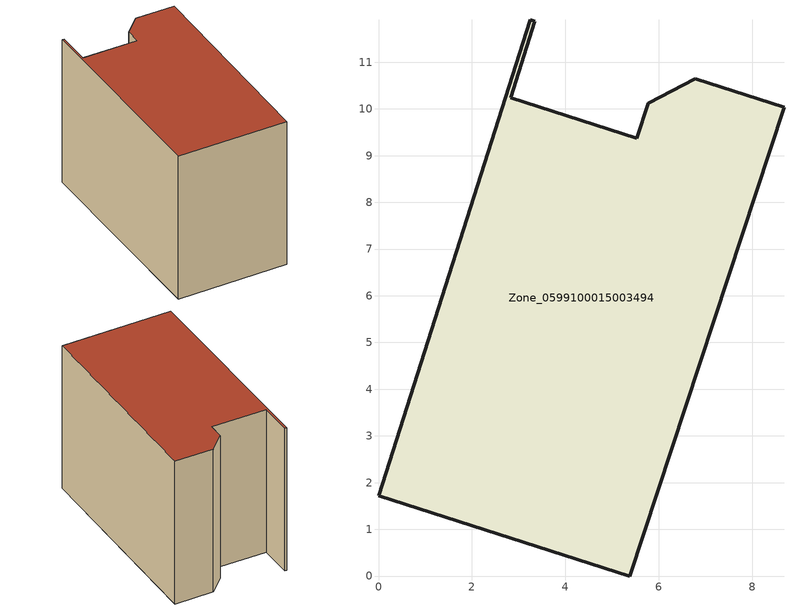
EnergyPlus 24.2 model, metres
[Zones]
Zone_0599100015003494
 floor ground (C_G): 5.53,9.38 5.77,10.13 6.78,10.64 8.68,10.03 5.38,0 0,1.72 3.24,11.9 3.35,11.87 2.83,10.24 z0.87
 wall outside (C_F): 5.38,0 8.68,10.03 6.78,10.64 5.77,10.13 5.53,9.38 2.83,10.24 3.35,11.87 3.24,11.9 0,1.72 5.38,0 z0.87:8.71
 roof outside (C_R): 3.24,11.9 0,1.72 5.38,0 8.68,10.03 6.78,10.64 5.77,10.13 5.53,9.38 2.83,10.24 3.35,11.87 z8.71
[BUILDING]
Pand.0599100015003494: North Axis=0; Terrain=City; Loads Convergence Tolerance Value=0.04; Temperature Convergence Tolerance Value=0.4; Solar Distribution=FullExterior; Maximum Number of Warmup Days=25; Minimum Number of Warmup Days=1
[Site:Location]
Rotterdam.The.Hague.AP_ZH_NLD Design_Conditions: Latitude=51.96; Longitude=4.45; Time Zone=1; Elevation=-4.5
[SITE:GROUNDTEMPERATURE:BUILDINGSURFACE]
18, 18, 18, 18, 18, 18, 18, 18, 18, 18, 18, 18
[MATERIAL] Thermal Absorptance=0.9; Solar Absorptance=0.7; Visible Absorptance=0.7
Name | Roughness | Thickness | Conductivity | Density | Specific Heat
G.TI.1965-1974 | MediumSmooth | 0.15 | 0.882353 | 540 | 1210
F.TI.1965-1974 | Rough | 0.3 | 0.697674 | 1920 | 840
R.TI.1965-1974 | MediumRough | 0.2 | 0.232558 | 1500 | 1000
[CONSTRUCTION]
C_G: G.TI.1965-1974
C_F: F.TI.1965-1974
C_R: R.TI.1965-1974
[ZONE]
Zone_0599100015003494: Type=1; Multiplier=1; Ceiling Height=Autocalculate; Volume=Autocalculate; Floor Area=autocalculate; Part of Total Floor Area=Yes
[ZONEINFILTRATION:DESIGNFLOWRATE]
Infil_Zone_0599100015003494: Zone or ZoneList or Space or SpaceList=Zone_0599100015003494; Schedule=AlwaysOn; Design Flow Rate Calculation Method=Flow/Area; Flow Rate per Floor Area=0.003; Constant Term Coefficient=1; Temperature Term Coefficient=0; Velocity Term Coefficient=0; Velocity Squared Term Coefficient=0
[HVACTEMPLATE:ZONE:IDEALLOADSAIRSYSTEM]
Zone_0599100015003494: Maximum Heating Supply Air Temperature=50; Minimum Cooling Supply Air Temperature=13; Maximum Heating Supply Air Humidity Ratio=0.0156; Minimum Cooling Supply Air Humidity Ratio=0.0077; Heating Limit=NoLimit; Cooling Limit=NoLimit; Dehumidification Control Type=ConstantSensibleHeatRatio; Cooling Sensible Heat Ratio=0.7; Dehumidification Setpoint=60; Humidification Control Type=None; Humidification Setpoint=30; Outdoor Air Method=None; Outdoor Air Flow Rate per Person=0.00944; Outdoor Air Flow Rate per Zone Floor Area=0; Outdoor Air Flow Rate per Zone=0; Demand Controlled Ventilation Type=None; Outdoor Air Economizer Type=NoEconomizer; Heat Recovery Type=None; Sensible Heat Recovery Effectiveness=0.7; Latent Heat Recovery Effectiveness=0.65
[ZONECONTROL:THERMOSTAT]
ThermostatControl_Zone_0599100015003494: Zone or ZoneList=Zone_0599100015003494; Control Type Schedule=DualSetpointControlType; Control 1=Thermostat_Zone_0599100015003494; Temperature Difference Between Cutout And Setpoint=0
[THERMOSTATSETPOINT:DUALSETPOINT]
Thermostat_Zone_0599100015003494: Heating Setpoint Temperature Schedule=HeatingSetpoint_Zone_0599100015003494; Cooling Setpoint Temperature Schedule=CoolingSetpoint_Zone_0599100015003494
[SCHEDULE:COMPACT]
HeatingSetpoint_Zone_0599100015003494: Through: 12/31, For: AllDays, Until: 24:00, 21
CoolingSetpoint_Zone_0599100015003494: Through: 12/31, For: AllDays, Until: 24:00, 24
DualSetpointControlType: Through: 12/31, For: AllDays, Until: 24:00, 4
AlwaysOn: Through: 12/31, For: AllDays, Until: 24:00, 1
